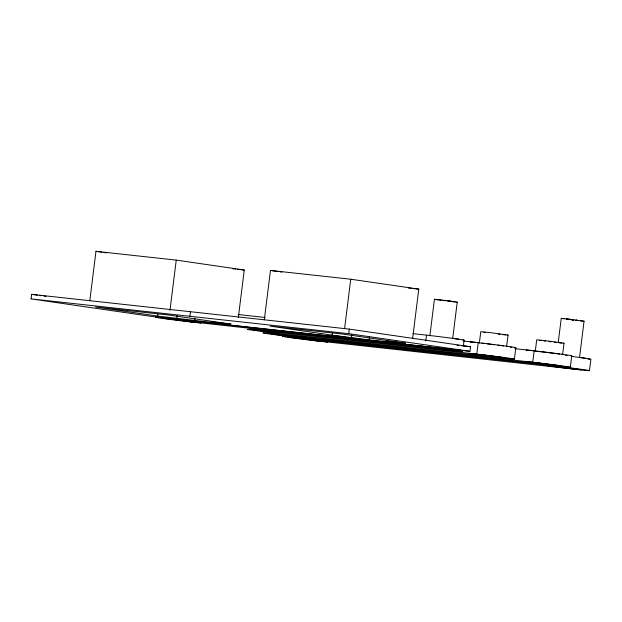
<?xml version="1.0" encoding="UTF-8"?>
<svg xmlns="http://www.w3.org/2000/svg" width="622" height="622" viewBox="0 0 622 622"><rect width="100%" height="100%" fill="white"/><g stroke="black" fill="none" stroke-linecap="round" stroke-linejoin="round"><path stroke-width="0.93" d="M31.1 298.902L31.668 294.33L349.284 329.108L470.535 346.742L469.968 351.313L152.351 316.536L31.1 298.902L348.717 333.68L469.968 351.313M89.817 300.69L95.967 251.327L176.244 260.113L244.259 270.01L238.35 317.477M157.685 316.062L95.578 307.027L168.873 315.051L230.98 324.085L211.783 321.978L229.526 324.56L157.685 316.062L157.91 314.227M169.977 310.432L176.244 260.113M176.881 318.161L177.216 315.416M189.904 316.295L190.48 311.715M194.624 320.742L194.966 317.998M264.327 319.801L270.477 270.438L350.754 279.224L418.777 289.121L412.627 338.485M332.195 335.165L270.088 326.138L343.383 334.162L405.49 343.196L386.293 341.089L404.036 343.671L369.134 339.853L332.195 335.165L332.537 332.42M344.604 328.587L350.754 279.224M348.717 333.68L349.284 329.108M351.391 337.272L351.733 334.527M369.134 339.853L369.476 337.108M425.782 340.864L426.498 335.149A23.053 0.404 7.1 0 1 449.006 337.878L458.733 339.208A23.053 0.404 7.1 0 1 462.815 340.117M429.888 335.763L434.436 299.268L446.775 300.62L457.232 302.137L452.684 338.64M463.367 345.886L464.082 340.172M479.36 343.095L480.783 331.658L492.22 332.871L508.096 335.11L506.565 346.47M514.386 359.127A23.053 0.404 7.1 0 0 481.825 354.672A23.053 0.404 7.1 0 0 478.567 354.968A23.053 0.404 7.1 0 0 514.386 359.127L515.817 347.69M535.285 351.228L536.708 339.791L548.145 341.004L564.022 343.243L562.599 354.68L561.448 354.408M558.261 342.349L561.254 318.34L573.593 319.692M570.312 367.26A23.053 0.404 7.1 0 0 537.75 362.805A23.053 0.404 7.1 0 0 534.492 363.1A23.053 0.404 7.1 0 0 570.312 367.26L571.742 355.823M579.502 357.712L584.05 321.209L571.634 319.545M589.477 370.673A23.053 0.404 7.1 0 0 556.915 366.218A23.053 0.404 7.1 0 0 553.65 366.513A23.053 0.404 7.1 0 0 589.477 370.673L590.9 359.236A23.053 0.404 7.1 0 0 585.559 358.28L575.824 356.95A23.053 0.404 7.1 0 0 571.68 356.414M463.74 341.081L478.232 342.668L476.81 354.105L249.943 329.263L247.276 329.505L279.511 333.563L506.378 358.404M456.595 302.113L457.232 302.137M584.05 321.209L580.715 320.921M507.28 335.071L508.096 335.11M563.205 343.204L564.022 343.243M308.294 338.337L300.535 337.878A23.053 0.404 7.1 0 1 268.3 333.812A23.053 0.404 7.1 0 1 270.967 333.571L532.735 362.237L534.158 350.8L514.845 348.685M441.13 300.061L440.135 299.983L440.664 300.099M536.102 351.267L545.867 352.332M450.53 301.343L448.275 301.095M455.234 301.989L451.549 301.592M576.345 320.314L578.351 320.493L575.91 320.097M503.136 334.659L505.585 334.916M559.061 342.792L561.51 343.049M481.871 343.29L484.328 343.546M169.215 318.775L164.41 318.347L191.77 321.792L163.306 317.92L425.075 346.578L454.643 350.878L186.965 321.356M482.897 354.983L477.937 354.532L505.251 357.977L482.897 354.983L502.211 357.425M276.876 334.434L272.071 333.998L299.431 337.451L270.967 333.571M538.823 363.116L533.863 362.665L561.176 366.117L538.823 363.116L558.136 365.557M296.041 337.847L291.236 337.412L318.588 340.864L290.124 336.992L551.893 365.65L581.469 369.95L313.783 340.428M232.791 268.751L235.66 269.069M237.573 269.279L244.259 270.01M408.257 287.97L411.126 288.281M413.039 288.491L418.777 289.121M238.14 314.522L265.182 317.484M412.969 333.664L426.498 335.149M457.022 345.264L458.95 345.474M461.843 345.793L470.535 346.742M562.304 366.537L294.618 337.015M570.211 319.381L566.953 319.055L568.29 319.296M443.393 300.309L446.301 300.659M447.871 301.157L449.768 301.382M575.638 320.338L577.535 320.563M498.377 334.107L500.088 334.309M554.303 342.24L556.014 342.442M487.368 343.896L490.797 344.3M438.829 348.507L434.148 348.009L445.546 349.447L440.322 348.685M573.671 320.003L570.724 319.63M571.711 319.856L573.204 320.042M549.008 341.595L550.797 341.812M491.691 344.417L494.381 344.751M546.722 352.441L556.161 353.646M565.725 367.882L578.071 369.235L555.275 366.366L572.372 368.519L560.974 367.081L564.737 367.656M442.701 300.504L445.36 300.745M447.762 300.846L451.455 301.382M442.576 300.379L443.898 300.558M566.137 319.133L567.909 319.366M543.939 340.934L545.517 341.144M497.864 345.194L500.236 345.513M452.637 338.36L458.733 339.208M579.463 357.432L585.559 358.28M437.103 299.75L439.319 300.061M483.823 332.218L485.564 332.459M539.748 340.351L541.49 340.599M501.9 345.746L503.641 345.988M556.947 353.755L559.559 354.12M270.477 270.438L278.143 271.55M280.055 271.83L281.976 272.109M95.967 251.327L101.713 252.159M103.633 252.439L106.502 252.859M331.658 335.219L358.28 339.083M31.668 294.33L37.398 295.162M39.31 295.442L41.215 295.714M44.084 296.134L45.989 296.414M249.943 329.263L279.511 333.563M563.929 318.822L561.254 318.34M435.486 299.501L434.436 299.268M528.257 350.551A23.053 0.404 7.1 0 1 547.834 352.41A23.053 0.404 7.1 0 1 570.475 355.768M567.039 355.457A23.053 0.404 7.1 0 1 565.468 355.294M472.331 342.419A23.053 0.404 7.1 0 1 491.909 344.277A23.053 0.404 7.1 0 1 514.549 347.636M511.82 347.395A23.053 0.404 7.1 0 1 510.359 347.247M589.633 359.182A23.053 0.404 7.1 0 1 587.969 359.042M429.087 347.317L428.449 347.294L451.245 350.163L429.087 347.317M291.881 337.847A23.053 0.404 7.1 0 0 327.708 342.007A23.053 0.404 7.1 0 0 295.147 337.559A23.053 0.404 7.1 0 0 291.881 337.847M426.832 347.441A23.053 0.404 7.1 0 0 462.651 351.601A23.053 0.404 7.1 0 0 430.09 347.146A23.053 0.404 7.1 0 0 426.832 347.441M165.063 318.775A23.053 0.404 7.1 0 0 200.883 322.942A23.053 0.404 7.1 0 0 168.321 318.487A23.053 0.404 7.1 0 0 165.063 318.775"/></g></svg>
